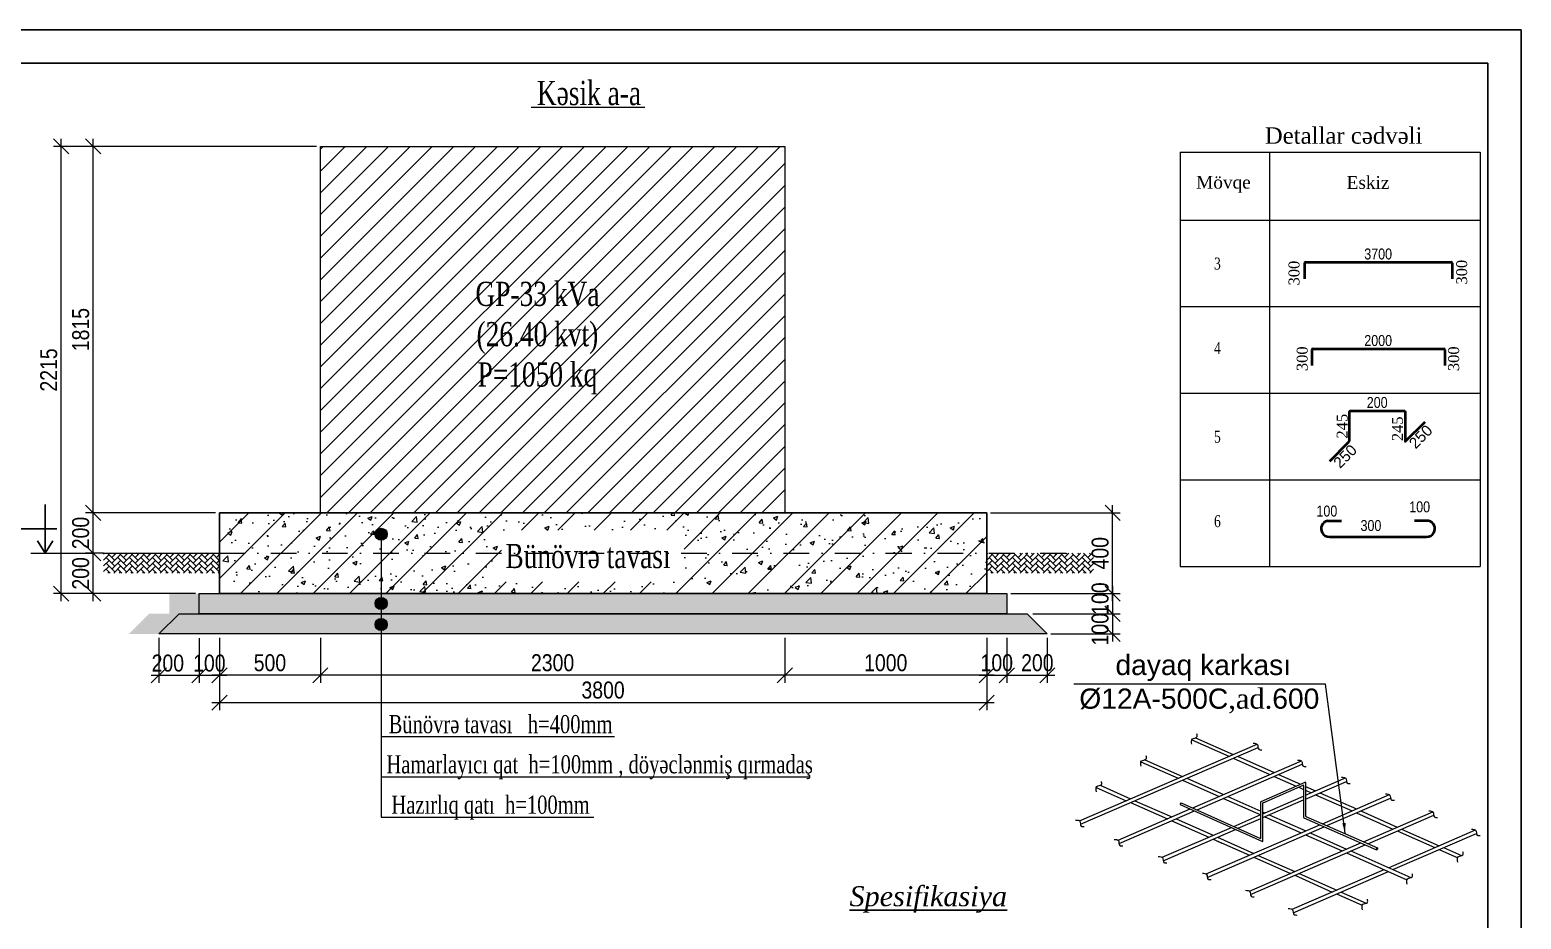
# Model space of a CAD drawing. Header units: millimetres. Extents: x 204354 to 3006910, y 96817 to 586751.
# Drawn here: x 233720 to 270651, y 121628 to 143654 of the extents above; entities that cross this region are included whole.
import ezdxf

# ---------------------------------------------------------------- set-up
doc = ezdxf.new("R2010")
doc.units = ezdxf.units.MM
doc.linetypes.add('ACAD_ISO02W100', pattern=[15, 12, -3])
doc.linetypes.add('DASHDOTX2', pattern=[50.8, 25.4, -12.7, 0, -12.7])
for name, color, linetype, lineweight in [('APS_MADEIRA', 35, 'Continuous', 15), ('olchu', 253, 'Continuous', 9), ('rigel A1', 5, 'Continuous', 40), ('Stena', 102, 'Continuous', 20), ('Sutunun metal shtrixi', 7, 'Continuous', 9), ('Xarici divarların xətti', 7, 'Continuous', 30), ('размер', 104, 'Continuous', 5)]:
    doc.layers.add(name, color=color, linetype=linetype, lineweight=lineweight)
doc.layers.add('Text', color=7, linetype='Continuous')
doc.styles.add('400', font='times.ttf', dxfattribs={"width": 0.75, "height": 300})
doc.styles.add('A3_Times_AzLat', font='A3TI(LA).TTF')
doc.styles.add('Arial', font='arial.ttf')
doc.styles.add('sevda', font='ARIALN.TTF')
doc.styles.get("Standard").update_dxf_attribs({"font": 'arial.ttf'})
doc.styles.add('style1', font='ARIALN.TTF', dxfattribs={"height": 300})
doc.styles.add('style6', font='ARIALN.TTF', dxfattribs={"height": 300})
doc.styles.add('Times New Roman', font='times.ttf')
doc.dimstyles.new('DIM_100', dxfattribs={"dimscale": 100, "dimtxt": 250, "dimasz": 2.5, "dimexe": 1.25, "dimexo": 0.625, "dimtad": 1, "dimdec": 0, "dimtxsty": 'style1', "dimblk": 'OBLIQUE', "dimcen": 2.5, "dimdle": 1.25, "dimclrd": 251, "dimclre": 251, "dimaunit": 1, "dimadec": 3, "dimazin": 0, "dimtfac": 1, "dimtdec": 0, "dimtmove": 1, "dimatfit": 3, "dimfxl": 1.25, "dimlwd": 5, "dimlwe": 5, "dimarcsym": 0})
doc.dimstyles.new('sevda', dxfattribs={"dimscale": 100, "dimtxt": 2.8, "dimasz": 2.5, "dimexe": 1.25, "dimexo": 0.625, "dimtad": 1, "dimdec": 0, "dimtxsty": 'sevda', "dimblk": 'OBLIQUE', "dimcen": 2.5, "dimdle": 1.25, "dimclrd": 253, "dimclre": 253, "dimclrt": 150, "dimaunit": 1, "dimadec": 3, "dimazin": 0, "dimtfac": 1, "dimtdec": 0, "dimtmove": 1, "dimatfit": 3, "dimfxl": 1, "dimlwd": 13, "dimlwe": 13, "dimarcsym": 0})

# ---------------------------------------------------------------- blocks, each defined once
blk = doc.blocks.new('A$C22176D5B')
at = {"layer": 'Stena', "color": 4, "linetype": 'ByBlock', "ltscale": 10}
for p, q in [((1310, 1218), (2053, 889)), ((1389, 1259), (2140, 927)), ((-934, -404), (2618, 1134)), ((-916, -473), (2637, 1065)), ((294, 778), (1037, 449)), ((374, 820), (1125, 487)), ((1329, -145), (3505, 797)), ((1416, -183), (3523, 729)), ((2140, 850), (2875, 524)), ((2227, 888), (2962, 562)), ((-522, 308), (87, 38)), ((1124, 410), (1859, 85)), ((1212, 448), (1947, 123)), ((2699, -15), (3583, 370)), ((2739, -42), (3543, 309)), ((2962, 486), (3401, 291)), ((3049, 524), (3488, 329)), ((3538, 307), (3550, 302)), ((3550, 305), (3550, -335)), ((3590, 108), (4389, 455)), ((3590, 32), (4408, 386)), ((3590, 366), (3590, -309)), ((-602, 267), (0, 0)), ((1946, 46), (2696, -286)), ((2034, 84), (2696, -209)), ((2736, -261), (3550, 91)), ((2736, -338), (3550, 15)), ((3451, 269), (3550, 225)), ((3590, 284), (3790, 195)), ((3590, 208), (3703, 157)), ((3790, 119), (4519, -204)), ((3877, 157), (4606, -166)), ((3926, -461), (5271, 121)), ((4013, -499), (5289, 53)), ((-164, -791), (1280, -166)), ((-145, -859), (1366, -205)), ((87, -39), (822, -364)), ((174, -1), (909, -326)), ((1082, -77), (1098, -41)), ((1082, -77), (2729, -816)), ((1098, -41), (2689, -754)), ((2152, -514), (2696, -279)), ((2696, -750), (2696, -20)), ((2736, -812), (2736, -46)), ((2736, -227), (2775, -244)), ((2862, -283), (3591, -606)), ((4606, -243), (5337, -567)), ((4693, -205), (5424, -529)), ((4745, -823), (6134, -221)), ((4833, -861), (6153, -290)), ((721, -1133), (2103, -535)), ((740, -1202), (2189, -574)), ((909, -403), (1650, -731)), ((914, -405), (1001, -444)), ((996, -365), (1737, -693)), ((1602, -1467), (3876, -483)), ((1621, -1535), (3963, -521)), ((2239, -553), (2696, -355)), ((2774, -321), (3503, -644)), ((3552, -340), (5009, -983)), ((3592, -314), (5025, -946)), ((5248, -1341), (6991, -586)), ((5511, -568), (6264, -901)), ((1737, -770), (2466, -1093)), ((1824, -732), (2553, -1055)), ((1828, -810), (1915, -849)), ((2466, -1810), (4695, -844)), ((2485, -1878), (4783, -883)), ((3590, -683), (4321, -1006)), ((3678, -645), (4408, -969)), ((5335, -1379), (7009, -655)), ((5424, -605), (6176, -939)), ((2553, -1132), (3284, -1456)), ((2640, -1094), (3371, -1418)), ((4408, -1045), (5617, -1581)), ((4496, -1007), (5695, -1539)), ((6263, -978), (6633, -1141)), ((6351, -940), (6711, -1099)), ((3322, -2174), (5161, -1379)), ((3341, -2243), (5248, -1417)), ((3458, -1456), (4211, -1790)), ((3371, -1494), (4123, -1828)), ((4210, -1866), (4722, -2093)), ((4298, -1828), (4801, -2052))]:
    blk.add_line(p, q, dxfattribs=at)
for centre, start, end in [((3545, 305), 0, 113.5764), ((3585, 366), 0, 113.5764), ((2701, -20), 113.5764, 180), ((2741, -46), 113.5764, 180), ((3555, -335), 180, 246.1701), ((3595, -309), 180, 246.1701), ((2691, -750), 245.8325, 0), ((2731, -812), 245.8325, 0)]:
    blk.add_arc(centre, 5, start, end, dxfattribs=at)
blk.add_ellipse((5017, -965), major_axis=(-8.1, -18.3), ratio=0.440454, dxfattribs=at)
at = {"layer": 'размер', "color": 4, "linetype": 'ByBlock', "lineweight": 0}
for points, knots in [([(1315, 1128), (1306, 1172), (1289, 1257), (1431, 1251), (1420, 1314), (1415, 1339)], [0, 0, 0, 0, 108.571762, 207.321603, 271.020461, 271.020461, 271.020461, 271.020461]), ([(300, 688), (291, 733), (273, 817), (415, 811), (404, 874), (400, 899)], [0, 0, 0, 0, 108.571762, 207.321603, 271.020461, 271.020461, 271.020461, 271.020461]), ([(2539, 1149), (2574, 1149), (2649, 1148), (2624, 1017), (2688, 1020), (2713, 1021)], [0, 0, 0, 0, 88.378459, 187.1283, 250.827158, 250.827158, 250.827158, 250.827158]), ([(3425, 813), (3460, 812), (3535, 811), (3510, 681), (3574, 683), (3599, 684)], [0, 0, 0, 0, 88.378459, 187.1283, 250.827158, 250.827158, 250.827158, 250.827158]), ([(-596, 177), (-605, 221), (-622, 305), (-480, 300), (-491, 362), (-496, 387)], [0, 0, 0, 0, 108.571762, 207.321603, 271.020461, 271.020461, 271.020461, 271.020461]), ([(4309, 470), (4345, 470), (4420, 469), (4394, 338), (4458, 341), (4483, 342)], [0, 0, 0, 0, 88.378459, 187.1283, 250.827158, 250.827158, 250.827158, 250.827158]), ([(5191, 137), (5226, 136), (5301, 135), (5276, 5), (5340, 7), (5365, 8)], [0, 0, 0, 0, 88.378459, 187.1283, 250.827158, 250.827158, 250.827158, 250.827158]), ([(6055, -206), (6090, -206), (6165, -207), (6140, -338), (6204, -336), (6229, -335)], [0, 0, 0, 0, 88.378459, 187.1283, 250.827158, 250.827158, 250.827158, 250.827158]), ([(-1014, -389), (-978, -389), (-903, -390), (-929, -521), (-865, -518), (-840, -517)], [0, 0, 0, 0, 88.378459, 187.1283, 250.827158, 250.827158, 250.827158, 250.827158]), ([(6911, -571), (6946, -571), (7021, -572), (6996, -703), (7060, -700), (7085, -699)], [0, 0, 0, 0, 88.378459, 187.1283, 250.827158, 250.827158, 250.827158, 250.827158]), ([(-243, -775), (-208, -776), (-133, -777), (-158, -908), (-94, -905), (-69, -904)], [0, 0, 0, 0, 88.378459, 187.1283, 250.827158, 250.827158, 250.827158, 250.827158]), ([(641, -1118), (677, -1118), (752, -1119), (726, -1250), (790, -1247), (815, -1246)], [0, 0, 0, 0, 88.378459, 187.1283, 250.827158, 250.827158, 250.827158, 250.827158]), ([(6638, -1231), (6629, -1187), (6612, -1103), (6754, -1108), (6743, -1046), (6739, -1021)], [0, 0, 0, 0, 108.571762, 207.321603, 271.020461, 271.020461, 271.020461, 271.020461]), ([(1523, -1451), (1558, -1452), (1633, -1453), (1608, -1583), (1672, -1581), (1697, -1580)], [0, 0, 0, 0, 88.378459, 187.1283, 250.827158, 250.827158, 250.827158, 250.827158]), ([(5623, -1671), (5614, -1627), (5596, -1542), (5738, -1548), (5727, -1485), (5723, -1461)], [0, 0, 0, 0, 108.571762, 207.321603, 271.020461, 271.020461, 271.020461, 271.020461]), ([(2386, -1794), (2422, -1794), (2497, -1795), (2471, -1926), (2535, -1924), (2560, -1923)], [0, 0, 0, 0, 88.378459, 187.1283, 250.827158, 250.827158, 250.827158, 250.827158]), ([(4727, -2183), (4718, -2139), (4701, -2054), (4843, -2060), (4832, -1997), (4827, -1972)], [0, 0, 0, 0, 108.571762, 207.321603, 271.020461, 271.020461, 271.020461, 271.020461]), ([(3243, -2159), (3278, -2159), (3353, -2160), (3328, -2291), (3392, -2289), (3417, -2287)], [0, 0, 0, 0, 88.378459, 187.1283, 250.827158, 250.827158, 250.827158, 250.827158])]:
    blk.add_open_spline(points, degree=3, knots=knots, dxfattribs=at)
blk = doc.blocks.new('_Oblique')
at = {"color": 0, "linetype": 'ByBlock', "lineweight": -2}
blk.add_line((-0.5, -0.5), (0.5, 0.5), dxfattribs=at)
blk = doc.blocks.new('*D13')
at = {"color": 253, "lineweight": 13, "transparency": 16777216}
for p, q in [((235288, 129505), (235288, 130880)), ((235546, 130692), (235100, 130692)), ((237821, 129692), (235100, 129692))]:
    blk.add_line(p, q, dxfattribs=at)
at = {"layer": 'Defpoints', "color": 0, "linetype": 'Continuous', "lineweight": 15, "transparency": 16777216}
for p in [(235288, 130692), (235639, 130692), (237915, 129692)]:
    blk.add_point(p, dxfattribs=at)
at = {"color": 253, "linetype": 'Continuous', "lineweight": 13, "transparency": 16777216, "xscale": 375, "yscale": 375, "zscale": 375}
for p, rotation in [((235288, 130692), 90), ((235288, 129692), 270)]:
    blk.add_blockref('_Oblique', p, dxfattribs=dict(at, rotation=rotation))
at = {"color": 150, "linetype": 'Continuous', "lineweight": 15, "transparency": 16777216, "insert": (234980, 130192), "char_height": 420, "attachment_point": 5, "rotation": 90, "style": 'sevda'}
blk.add_mtext('200', dxfattribs=at)
blk = doc.blocks.new('*D14')
at = {"color": 253, "lineweight": 13, "transparency": 16777216}
for p, q in [((235288, 130505), (235288, 131880)), ((235546, 131692), (235100, 131692)), ((235546, 130692), (235100, 130692))]:
    blk.add_line(p, q, dxfattribs=at)
at = {"layer": 'Defpoints', "color": 0, "linetype": 'Continuous', "lineweight": 15, "transparency": 16777216}
for p in [(235288, 131692), (235639, 131692), (235639, 130692)]:
    blk.add_point(p, dxfattribs=at)
at = {"color": 253, "linetype": 'Continuous', "lineweight": 13, "transparency": 16777216, "xscale": 375, "yscale": 375, "zscale": 375}
for p, rotation in [((235288, 131692), 90), ((235288, 130692), 270)]:
    blk.add_blockref('_Oblique', p, dxfattribs=dict(at, rotation=rotation))
at = {"color": 150, "linetype": 'Continuous', "lineweight": 15, "transparency": 16777216, "insert": (234980, 131192), "char_height": 420, "attachment_point": 5, "rotation": 90, "style": 'sevda'}
blk.add_mtext('200', dxfattribs=at)
blk = doc.blocks.new('*D21')
at = {"color": 253, "lineweight": 13, "transparency": 16777216}
for p, q in [((238415, 128599), (238415, 127482)), ((240915, 128599), (240915, 127482)), ((241102, 127669), (238227, 127669))]:
    blk.add_line(p, q, dxfattribs=at)
at = {"layer": 'Defpoints', "color": 0, "linetype": 'Continuous', "lineweight": 15, "transparency": 16777216}
for p in [(238415, 128692), (240915, 128692), (238415, 127669)]:
    blk.add_point(p, dxfattribs=at)
at = {"color": 253, "linetype": 'Continuous', "lineweight": 13, "transparency": 16777216, "xscale": 375, "yscale": 375, "zscale": 375, "rotation": 180}
blk.add_blockref('_Oblique', (238415, 127669), dxfattribs=at)
at = {"color": 253, "linetype": 'Continuous', "lineweight": 13, "transparency": 16777216, "xscale": 375, "yscale": 375, "zscale": 375}
blk.add_blockref('_Oblique', (240915, 127669), dxfattribs=at)
at = {"color": 150, "linetype": 'Continuous', "lineweight": 15, "transparency": 16777216, "insert": (239665, 127977), "char_height": 420, "attachment_point": 5, "style": 'sevda'}
blk.add_mtext('500', dxfattribs=at)
blk = doc.blocks.new('*D22')
at = {"color": 253, "lineweight": 13, "transparency": 16777216}
for p, q in [((252415, 128599), (252415, 127482)), ((257415, 128599), (257415, 127482)), ((257602, 127669), (252227, 127669))]:
    blk.add_line(p, q, dxfattribs=at)
at = {"layer": 'Defpoints', "color": 0, "linetype": 'Continuous', "lineweight": 15, "transparency": 16777216}
for p in [(252415, 128692), (257415, 128692), (252415, 127669)]:
    blk.add_point(p, dxfattribs=at)
at = {"color": 253, "linetype": 'Continuous', "lineweight": 13, "transparency": 16777216, "xscale": 375, "yscale": 375, "zscale": 375, "rotation": 180}
blk.add_blockref('_Oblique', (252415, 127669), dxfattribs=at)
at = {"color": 253, "linetype": 'Continuous', "lineweight": 13, "transparency": 16777216, "xscale": 375, "yscale": 375, "zscale": 375}
blk.add_blockref('_Oblique', (257415, 127669), dxfattribs=at)
at = {"color": 150, "linetype": 'Continuous', "lineweight": 15, "transparency": 16777216, "insert": (254915, 127977), "char_height": 420, "attachment_point": 5, "style": 'sevda'}
blk.add_mtext('1000', dxfattribs=at)
blk = doc.blocks.new('*D23')
at = {"color": 253, "lineweight": 13, "transparency": 16777216}
for p, q in [((240821, 140767), (235100, 140767)), ((235288, 131505), (235288, 140955)), ((238321, 131692), (235100, 131692))]:
    blk.add_line(p, q, dxfattribs=at)
at = {"layer": 'Defpoints', "color": 0, "linetype": 'Continuous', "lineweight": 15, "transparency": 16777216}
for p in [(235288, 140767), (240915, 140767), (238415, 131692)]:
    blk.add_point(p, dxfattribs=at)
at = {"color": 253, "linetype": 'Continuous', "lineweight": 13, "transparency": 16777216, "xscale": 375, "yscale": 375, "zscale": 375}
for p, rotation in [((235288, 140767), 90), ((235288, 131692), 270)]:
    blk.add_blockref('_Oblique', p, dxfattribs=dict(at, rotation=rotation))
at = {"color": 150, "linetype": 'Continuous', "lineweight": 15, "transparency": 16777216, "insert": (234980, 136230), "char_height": 420, "attachment_point": 5, "rotation": 90, "style": 'sevda'}
blk.add_mtext('1815', dxfattribs=at)
blk = doc.blocks.new('*D24')
at = {"color": 253, "lineweight": 13, "transparency": 16777216}
for p, q in [((240915, 128599), (240915, 127482)), ((252415, 128536), (252415, 127482)), ((252602, 127669), (240727, 127669))]:
    blk.add_line(p, q, dxfattribs=at)
at = {"layer": 'Defpoints', "color": 0, "linetype": 'Continuous', "lineweight": 15, "transparency": 16777216}
for p in [(240915, 128692), (252415, 128630), (240915, 127669)]:
    blk.add_point(p, dxfattribs=at)
at = {"color": 253, "linetype": 'Continuous', "lineweight": 13, "transparency": 16777216, "xscale": 375, "yscale": 375, "zscale": 375, "rotation": 180}
blk.add_blockref('_Oblique', (240915, 127669), dxfattribs=at)
at = {"color": 253, "linetype": 'Continuous', "lineweight": 13, "transparency": 16777216, "xscale": 375, "yscale": 375, "zscale": 375}
blk.add_blockref('_Oblique', (252415, 127669), dxfattribs=at)
at = {"color": 150, "linetype": 'Continuous', "lineweight": 15, "transparency": 16777216, "insert": (246665, 127977), "char_height": 420, "attachment_point": 5, "style": 'sevda'}
blk.add_mtext('2300', dxfattribs=at)
blk = doc.blocks.new('*D25')
at = {"color": 253, "lineweight": 13, "transparency": 16777216}
for p, q in [((235194, 140767), (234309, 140767)), ((234497, 129505), (234497, 140955)), ((235194, 129692), (234309, 129692))]:
    blk.add_line(p, q, dxfattribs=at)
at = {"layer": 'Defpoints', "color": 0, "linetype": 'Continuous', "lineweight": 15, "transparency": 16777216}
for p in [(234497, 140767), (235288, 140767), (235288, 129692)]:
    blk.add_point(p, dxfattribs=at)
at = {"color": 253, "linetype": 'Continuous', "lineweight": 13, "transparency": 16777216, "xscale": 375, "yscale": 375, "zscale": 375}
for p, rotation in [((234497, 140767), 90), ((234497, 129692), 270)]:
    blk.add_blockref('_Oblique', p, dxfattribs=dict(at, rotation=rotation))
at = {"color": 150, "linetype": 'Continuous', "lineweight": 15, "transparency": 16777216, "insert": (234189, 135230), "char_height": 420, "attachment_point": 5, "rotation": 90, "style": 'sevda'}
blk.add_mtext('2215', dxfattribs=at)
blk = doc.blocks.new('*D26')
at = {"color": 253, "lineweight": 13, "transparency": 16777216}
for p, q in [((238415, 127575), (238415, 126805)), ((257415, 127575), (257415, 126805)), ((238227, 126992), (257602, 126992))]:
    blk.add_line(p, q, dxfattribs=at)
at = {"layer": 'Defpoints', "color": 0, "linetype": 'Continuous', "lineweight": 15, "transparency": 16777216}
for p in [(238415, 127669), (257415, 127669), (257415, 126992)]:
    blk.add_point(p, dxfattribs=at)
at = {"color": 253, "linetype": 'Continuous', "lineweight": 13, "transparency": 16777216, "xscale": 375, "yscale": 375, "zscale": 375, "rotation": 180}
blk.add_blockref('_Oblique', (238415, 126992), dxfattribs=at)
at = {"color": 253, "linetype": 'Continuous', "lineweight": 13, "transparency": 16777216, "xscale": 375, "yscale": 375, "zscale": 375}
blk.add_blockref('_Oblique', (257415, 126992), dxfattribs=at)
at = {"color": 150, "linetype": 'Continuous', "lineweight": 15, "transparency": 16777216, "insert": (247915, 127300), "char_height": 420, "attachment_point": 5, "style": 'sevda'}
blk.add_mtext('3800', dxfattribs=at)
blk = doc.blocks.new('*D27')
at = {"color": 253, "lineweight": 13, "transparency": 16777216}
for p, q in [((257415, 128599), (257415, 127482)), ((257915, 128599), (257915, 127482)), ((257227, 127669), (258102, 127669))]:
    blk.add_line(p, q, dxfattribs=at)
at = {"layer": 'Defpoints', "color": 0, "linetype": 'Continuous', "lineweight": 15, "transparency": 16777216}
for p in [(257415, 128692), (257915, 128692), (257915, 127669)]:
    blk.add_point(p, dxfattribs=at)
at = {"color": 253, "linetype": 'Continuous', "lineweight": 13, "transparency": 16777216, "xscale": 375, "yscale": 375, "zscale": 375, "rotation": 180}
blk.add_blockref('_Oblique', (257415, 127669), dxfattribs=at)
at = {"color": 253, "linetype": 'Continuous', "lineweight": 13, "transparency": 16777216, "xscale": 375, "yscale": 375, "zscale": 375}
blk.add_blockref('_Oblique', (257915, 127669), dxfattribs=at)
at = {"color": 150, "linetype": 'Continuous', "lineweight": 15, "transparency": 16777216, "insert": (257665, 127977), "char_height": 420, "attachment_point": 5, "style": 'sevda'}
blk.add_mtext('100', dxfattribs=at)
blk = doc.blocks.new('*D28')
at = {"color": 253, "lineweight": 13, "transparency": 16777216}
for p, q in [((257915, 128599), (257915, 127482)), ((258915, 128599), (258915, 127482)), ((257727, 127669), (259102, 127669))]:
    blk.add_line(p, q, dxfattribs=at)
at = {"layer": 'Defpoints', "color": 0, "linetype": 'Continuous', "lineweight": 15, "transparency": 16777216}
for p in [(257915, 128692), (258915, 128692), (258915, 127669)]:
    blk.add_point(p, dxfattribs=at)
at = {"color": 253, "linetype": 'Continuous', "lineweight": 13, "transparency": 16777216, "xscale": 375, "yscale": 375, "zscale": 375, "rotation": 180}
blk.add_blockref('_Oblique', (257915, 127669), dxfattribs=at)
at = {"color": 253, "linetype": 'Continuous', "lineweight": 13, "transparency": 16777216, "xscale": 375, "yscale": 375, "zscale": 375}
blk.add_blockref('_Oblique', (258915, 127669), dxfattribs=at)
at = {"color": 150, "linetype": 'Continuous', "lineweight": 15, "transparency": 16777216, "insert": (258669, 127977), "char_height": 420, "attachment_point": 5, "style": 'sevda'}
blk.add_mtext('200', dxfattribs=at)
blk = doc.blocks.new('*D29')
at = {"color": 253, "lineweight": 13, "transparency": 16777216}
for p, q in [((237915, 128590), (237915, 127482)), ((238415, 128590), (238415, 127482)), ((237727, 127669), (238602, 127669))]:
    blk.add_line(p, q, dxfattribs=at)
at = {"layer": 'Defpoints', "color": 0, "linetype": 'Continuous', "lineweight": 15, "transparency": 16777216}
for p in [(237915, 128683), (238415, 128683), (238415, 127669)]:
    blk.add_point(p, dxfattribs=at)
at = {"color": 253, "linetype": 'Continuous', "lineweight": 13, "transparency": 16777216, "xscale": 375, "yscale": 375, "zscale": 375, "rotation": 180}
blk.add_blockref('_Oblique', (237915, 127669), dxfattribs=at)
at = {"color": 253, "linetype": 'Continuous', "lineweight": 13, "transparency": 16777216, "xscale": 375, "yscale": 375, "zscale": 375}
blk.add_blockref('_Oblique', (238415, 127669), dxfattribs=at)
at = {"color": 150, "linetype": 'Continuous', "lineweight": 15, "transparency": 16777216, "insert": (238165, 127968), "char_height": 420, "attachment_point": 5, "style": 'sevda'}
blk.add_mtext('100', dxfattribs=at)
blk = doc.blocks.new('*D30')
at = {"color": 253, "lineweight": 13, "transparency": 16777216}
for p, q in [((236915, 128599), (236915, 127482)), ((237915, 128590), (237915, 127482)), ((236727, 127669), (238102, 127669))]:
    blk.add_line(p, q, dxfattribs=at)
at = {"layer": 'Defpoints', "color": 0, "linetype": 'Continuous', "lineweight": 15, "transparency": 16777216}
for p in [(236915, 128692), (237915, 128683), (237915, 127669)]:
    blk.add_point(p, dxfattribs=at)
at = {"color": 253, "linetype": 'Continuous', "lineweight": 13, "transparency": 16777216, "xscale": 375, "yscale": 375, "zscale": 375, "rotation": 180}
blk.add_blockref('_Oblique', (236915, 127669), dxfattribs=at)
at = {"color": 253, "linetype": 'Continuous', "lineweight": 13, "transparency": 16777216, "xscale": 375, "yscale": 375, "zscale": 375}
blk.add_blockref('_Oblique', (237915, 127669), dxfattribs=at)
at = {"color": 150, "linetype": 'Continuous', "lineweight": 15, "transparency": 16777216, "insert": (237137, 127968), "char_height": 420, "attachment_point": 5, "style": 'sevda'}
blk.add_mtext('200', dxfattribs=at)
blk = doc.blocks.new('*D31')
at = {"color": 253, "lineweight": 13, "transparency": 16777216}
for p, q in [((260532, 129380), (260532, 128505)), ((258554, 129192), (260719, 129192)), ((259000, 128692), (260719, 128692))]:
    blk.add_line(p, q, dxfattribs=at)
at = {"layer": 'Defpoints', "color": 0, "linetype": 'Continuous', "lineweight": 15, "transparency": 16777216}
for p in [(258460, 129192), (258906, 128692), (260532, 128692)]:
    blk.add_point(p, dxfattribs=at)
at = {"color": 253, "linetype": 'Continuous', "lineweight": 13, "transparency": 16777216, "xscale": 375, "yscale": 375, "zscale": 375}
for p, rotation in [((260532, 129192), 90), ((260532, 128692), 270)]:
    blk.add_blockref('_Oblique', p, dxfattribs=dict(at, rotation=rotation))
at = {"color": 150, "linetype": 'Continuous', "lineweight": 15, "transparency": 16777216, "insert": (260224, 128810), "char_height": 420, "attachment_point": 5, "rotation": 90, "style": 'sevda'}
blk.add_mtext('100', dxfattribs=at)
blk = doc.blocks.new('*D32')
at = {"color": 253, "lineweight": 13, "transparency": 16777216}
for p, q in [((259000, 129692), (260722, 129692)), ((260534, 129880), (260534, 129005)), ((258554, 129192), (260722, 129192))]:
    blk.add_line(p, q, dxfattribs=at)
at = {"layer": 'Defpoints', "color": 0, "linetype": 'Continuous', "lineweight": 15, "transparency": 16777216}
for p in [(258906, 129692), (258460, 129192), (260534, 129192)]:
    blk.add_point(p, dxfattribs=at)
at = {"color": 253, "linetype": 'Continuous', "lineweight": 13, "transparency": 16777216, "xscale": 375, "yscale": 375, "zscale": 375}
for p, rotation in [((260534, 129692), 90), ((260534, 129192), 270)]:
    blk.add_blockref('_Oblique', p, dxfattribs=dict(at, rotation=rotation))
at = {"color": 150, "linetype": 'Continuous', "lineweight": 15, "transparency": 16777216, "insert": (260226, 129568), "char_height": 420, "attachment_point": 5, "rotation": 90, "style": 'sevda'}
blk.add_mtext('100', dxfattribs=at)
blk = doc.blocks.new('*D33')
at = {"color": 253, "lineweight": 13, "transparency": 16777216}
for p, q in [((260534, 129505), (260534, 131880)), ((257509, 131692), (260722, 131692)), ((258012, 129692), (260722, 129692))]:
    blk.add_line(p, q, dxfattribs=at)
at = {"layer": 'Defpoints', "color": 0, "linetype": 'Continuous', "lineweight": 15, "transparency": 16777216}
for p in [(257415, 131692), (260534, 131692), (257918, 129692)]:
    blk.add_point(p, dxfattribs=at)
at = {"color": 253, "linetype": 'Continuous', "lineweight": 13, "transparency": 16777216, "xscale": 375, "yscale": 375, "zscale": 375}
for p, rotation in [((260534, 131692), 90), ((260534, 129692), 270)]:
    blk.add_blockref('_Oblique', p, dxfattribs=dict(at, rotation=rotation))
at = {"color": 150, "linetype": 'Continuous', "lineweight": 15, "transparency": 16777216, "insert": (260226, 130692), "char_height": 420, "attachment_point": 5, "rotation": 90, "style": 'sevda'}
blk.add_mtext('400', dxfattribs=at)

msp = doc.modelspace()

# ---------------------------------------------------------------- hatches: boundary and pattern name
at = {"linetype": 'Continuous', "lineweight": 13}
h = msp.add_hatch(dxfattribs=at)
h.set_pattern_fill('ANSI31', scale=120)
h.paths.add_polyline_path([(240914.854, 140767.336), (240914.854, 131692.336), (252414.854, 131692.336), (252414.854, 140767.336)])
h.paths.add_polyline_path([(244627.627, 134452.832), (244627.627, 137758.429), (247930.057, 137758.429), (247930.057, 134452.832)], flags=24)
at = {"linetype": 'Continuous', "lineweight": 15}
h = msp.add_hatch(color=7, dxfattribs=at)
h.dxf.hatch_style = 1
h.paths.add_polyline_path([(242570.835, 131161.034, 1), (242270.835, 131161.034, 1)])
at = {"lineweight": 15, "ltscale": 15}
h = msp.add_hatch(dxfattribs=at)
h.set_pattern_fill('AR-HBONE', color=4)
h.set_pattern_definition([(45, (-1870081.31, 2759573.78), (1e-14, 143.684098), [304.8, -101.6]), (135, (-1870009.47, 2759645.63), (1e-14, 143.684098), [304.8, -101.6])])
h.paths.add_polyline_path([(238414.854, 130692.336), (235546.527, 130692.336), (235546.527, 130199.933), (238414.854, 130199.933)])
h = msp.add_hatch(dxfattribs=at)
h.set_pattern_fill('AR-HBONE', color=4)
h.set_pattern_definition([(45, (-1848212.98, 2759573.78), (1e-14, 143.684098), [304.8, -101.6]), (135, (-1848141.14, 2759645.63), (1e-14, 143.684098), [304.8, -101.6])])
h.paths.add_polyline_path([(260059.411, 130692.336), (257414.854, 130692.336), (257414.854, 130199.933), (260059.411, 130199.933)])
h = msp.add_hatch(dxfattribs=at)
h.set_pattern_fill('AR-HBONE', color=4)
h.set_pattern_definition([(45, (-1858843.08, 2758586.87), (1e-14, 143.684098), [304.8, -101.6]), (135, (-1858771.24, 2758658.71), (1e-14, 143.684098), [304.8, -101.6])])
h.paths.add_polyline_path([(257914.854, 129692.336), (237174.854, 129692.336), (237174.854, 129193.823), (257914.854, 129190.805)])
at = {"linetype": 'Continuous', "lineweight": 15}
h = msp.add_hatch(color=7, dxfattribs=at)
h.dxf.hatch_style = 1
h.paths.add_polyline_path([(242570.835, 129445.91, 1), (242270.835, 129445.91, 1)])
at = {"lineweight": 25}
h = msp.add_hatch(dxfattribs=at)
h.set_pattern_fill('GRAVEL', color=256, scale=27.225)
h.set_pattern_definition([(228.0127875, (-1160584.55, -509382.09), (-5532.1200004, -6223.6349996), [93.03366, -9210.34917]), (184.969741, (-1160646.786, -509451.242), (8298.1799967, 691.5150394), [159.6487, -15805.2148]), (132.510447, (-1160805.835, -509465.07), (6915.1500029, -7606.6649973), [112.57034, -11144.47828]), (267.273689, (-1161075.526, -509637.95), (691.51500145, 13830.2999999), [145.38273, -14392.8876]), (292.8336542, (-1161082.44, -509783.17), (-3457.5750003, 8298.1799999), [142.55927, -14113.38766]), (357.273689, (-1161027.12, -509914.557), (-13830.2999999, 691.51500145), [145.38273, -14392.8876]), (37.6942405, (-1160881.901, -509921.472), (-8989.6949996, -6915.1500005), [192.26122, -19033.84564]), (72.2553284, (-1160729.768, -509803.914), (4840.6050013, 15213.3299996), [181.5144, -17969.9311]), (121.4295656, (-1160674.447, -509631.036), (-5532.1200008, 8989.6949995), [145.8751, -14441.64982]), (175.2363583, (-1160750.513, -509506.563), (7606.6649999, -691.5150012), [166.53894, -8160.40433]), (222.3974378, (-1160916.477, -509492.733), (-8298.17999973, -7606.6650003), [215.37096, -21321.74132]), (138.814075, (-1160390.926, -509644.866), (-4840.6049997, 4149.0900003), [73.50874, -7277.39655]), (171.4692344, (-1160446.247, -509596.46), (8989.69500024, -1383.0299984), [139.84992, -13845.17547]), (225, (-1160584.55, -509575.7), (-1e-13, -691.515), [97.79474, -880.15515]), (203.1985905, (-1160632.96, -509492.73), (3457.575, 1383.03), [52.6644, -5213.75694]), (291.8014095, (-1160681.36, -509513.48), (-691.515, 2074.545), [74.47824, -3649.444]), (30.9637565, (-1160653.7, -509582.63), (2074.545, 1383.03), [120.96603, -3911.22467]), (161.565051, (-1160549.97, -509520.4), (1383.03, -691.515), [87.47042, -2099.292]), (16.3895403, (-1161082.44, -509513.48), (6915.15, 2074.545), [122.53646, -12131.14056]), (70.346176, (-1160964.883, -509478.902), (-2766.0600003, -7606.6649999), [102.8013, -10177.30822]), (293.1985905, (-1160549.97, -509382.09), (-1383.03, 3457.575), [105.3281, -5161.09323]), (343.6104597, (-1160508.483, -509478.902), (-6915.1500001, 2074.5449995), [122.53646, -12131.14056]), (339.443955, (-1161082.44, -509942.22), (-3457.575, 1383.03), [118.16608, -5790.14067]), (294.7751406, (-1160971.8, -509983.71), (-3457.5750041, 7606.6649981), [99.00973, -9801.9783]), (66.8014095, (-1160543.06, -510073.605), (1383.03, 3457.575), [105.3281, -5161.09323]), (17.3540246, (-1160501.57, -509976.793), (-8989.6949998, -2766.0600006), [115.91935, -11475.98436]), (69.443955, (-1160881.9, -510073.605), (-1383.03, -3457.575), [59.08304, -5849.2237]), (101.309932, (-1160584.55, -510073.6), (-691.515, 2766.06), [35.26035, -3490.78813]), (165.963757, (-1160591.47, -510039.03), (2074.545, -691.515), [142.55927, -2708.6301]), (186.009006, (-1160729.768, -510004.454), (6915.15, 691.5150004), [132.11394, -13079.26158]), (303.690068, (-1160653.7, -509644.87), (-691.515, 1383.03), [99.73168, -2393.5611]), (353.1572266, (-1160598.38, -509727.848), (11755.75500007, -1383.0299994), [174.11933, -17237.78347]), (60.945396, (-1160425.5, -509748.59), (-2766.06, -4840.605), [71.19562, -7048.38706]), (90, (-1160390.9, -509686.36), (-691.515, 691.515), [41.4909, -650.0241]), (120.256437, (-1160743.6, -509983.71), (2766.0599997, -4840.6050002), [96.06803, -9510.76538]), (48.0127875, (-1160792.004, -509900.727), (5532.1200005, 6223.6349996), [186.06732, -9117.3155]), (0, (-1160667.5, -509762.4), (691.515, 691.515), [179.7939, -511.7211]), (325.3048465, (-1160487.738, -509762.424), (6915.1500026, -4840.6049963), [109.3382, -10824.47398]), (254.054604, (-1160397.84, -509824.66), (-691.515, -2766.06), [100.68597, -4933.61922]), (207.6459754, (-1160425.5, -509921.472), (-13138.7850005, -6915.1499991), [163.934, -16229.49344]), (175.4260787, (-1160570.72, -509997.539), (-8989.695, 691.515), [173.43127, -17169.6767])])
h.paths.add_polyline_path([(236674.854, 129192.314), (236174.854, 128692.291), (258914.854, 128692.291), (258414.854, 129192.314)])
at = {"linetype": 'Continuous', "lineweight": 15}
h = msp.add_hatch(color=7, dxfattribs=at)
h.dxf.hatch_style = 1
h.paths.add_polyline_path([(242570.835, 128927.005, 1), (242270.835, 128927.005, 1)])
at = {"layer": 'Sutunun metal shtrixi'}
h = msp.add_hatch(dxfattribs=at)
h.set_pattern_fill('ANSI31', color=256, scale=200, angle=360, style=0)
h.set_pattern_definition([(45, (-811735.3, -452213.5), (-449.0128, 449.0128), [])])
h.paths.add_polyline_path([(257414.854, 130692.336), (257414.854, 131692.336), (238414.854, 131692.336), (238414.854, 130692.336)])
h.paths.add_polyline_path([(257414.854, 129692.336), (257414.854, 130692.336), (238414.854, 130692.336), (238414.854, 129692.336)])
h.paths.add_polyline_path([(245399.295, 129983.489), (249920.252, 129983.489), (249920.252, 131262.358), (245399.295, 131262.358)])
at = {"layer": 'Xarici divarların xətti', "lineweight": 13}
h = msp.add_hatch(dxfattribs=at)
h.set_pattern_fill('AR-CONC', scale=6)
h.set_pattern_definition([(50, (-811735.3, -452213.5), (1093.108, -95.6345), [114.3, -1257.3]), (355, (-811735.3, -452213.5), (-211.4605, 1146.3411), [91.44, -1005.8435]), (100.45144, (-811644.2, -452221.5), (881.6475, 1050.7065), [97.1401, -1068.5415]), (46.1842, (-811735.3, -451908.7), (1626.4742, -252.254), [171.45, -1885.95]), (96.63556, (-811599.8, -451929.7), (1424.4248, 1484.5567), [145.7101, -1602.8136]), (351.18415, (-811735.3, -451908.7), (1424.4248, 1484.5567), [137.1598, -1508.7584]), (21, (-811582.9, -451984.9), (909.68635, -613.5912), [114.3, -1257.3]), (326, (-811582.9, -451984.9), (370.8122, 1105.1278), [91.44, -1005.84]), (71.451445, (-811507.1, -452036), (1280.4985, 491.5366), [97.1401, -1068.5396]), (37.5, (-811735.3, -452213.5), (18.53162, 507.33023), [0, -993.648, 0, -1021.08, 0, -1009.65]), (7.5, (-811735.3, -452213.5), (400.91798, 601.08345), [0, -582.168, 0, -970.788, 0, -384.81]), (327.5, (-812075.16, -452213.5), (813.54357, -34.37246), [0, -381, 0, -1188.72, 0, -1577.34]), (317.5, (-812227.56, -452213.5), (888.7751, 152.55895), [0, -495.3, 0, -789.432, 0, -1120.14])])
h.paths.add_polyline_path([(257414.854, 130692.336), (257414.854, 131692.336), (238414.854, 131692.336), (238414.854, 130692.336)])
h.paths.add_polyline_path([(257414.854, 129692.336), (257414.854, 130692.336), (238414.854, 130692.336), (238414.854, 129692.336)])
h.paths.add_polyline_path([(245399.295, 129983.489), (249920.252, 129983.489), (249920.252, 131262.358), (245399.295, 131262.358)])

# ---------------------------------------------------------------- linework, layer by layer
at = {"color": 0, "lineweight": 25}
for p, q in [((204354.42, 143654.156), (270650.62, 143654.156)), ((270650.62, 143654.156), (270650.62, 96816.986))]:
    msp.add_line(p, q, dxfattribs=at)
at = {"color": 0, "lineweight": 25, "ltscale": 15}
for p, q in [((269826.022, 142829.558), (207651.836, 142829.558)), ((269826.022, 97641.585), (269826.022, 142829.558))]:
    msp.add_line(p, q, dxfattribs=at)
at = {"lineweight": 15, "ltscale": 80}
for p, q in [((248948.742, 141727.358), (246130.965, 141727.358)), ((265805.295, 127448.076), (259575.28, 127448.076))]:
    msp.add_line(p, q, dxfattribs=at)
at = {"color": 0, "lineweight": 15}
for p, q in [((262202.147, 140622.404), (269634.423, 140622.404)), ((262202.147, 140622.404), (262202.147, 130366.634)), ((264418.068, 140599.129), (264418.068, 130366.634)), ((269634.423, 140622.404), (269634.423, 130366.634)), ((262202.147, 138943.232), (269634.423, 138943.232)), ((262202.147, 136799.083), (269634.423, 136799.083)), ((262202.147, 134654.933), (269634.423, 134654.933)), ((262202.147, 132510.784), (269634.423, 132510.784)), ((262202.147, 130366.634), (269634.423, 130366.634))]:
    msp.add_line(p, q, dxfattribs=at)
for p, q in [((234098.24, 130695.57), (234098.24, 131900.963)), ((232448.01, 131298.97), (234386.246, 131298.97))]:
    msp.add_line(p, q)
at = {"color": 3, "linetype": 'Continuous', "lineweight": 25}
for p, q in [((238414.854, 129692.336), (238414.854, 131692.336)), ((238414.854, 131692.336), (257414.854, 131692.336)), ((257414.854, 129692.336), (257414.854, 131692.336)), ((238414.854, 129692.336), (257414.854, 129692.336))]:
    msp.add_line(p, q, dxfattribs=at)
at = {"linetype": 'Continuous', "lineweight": 15}
for p, q in [((242420.835, 131011.034), (242420.835, 124153.713)), ((235530.013, 130692.336), (238414.854, 130692.336)), ((242420.835, 126153.713), (248202.083, 126153.713)), ((242420.835, 125153.713), (253047.364, 125153.713)), ((242420.835, 124153.713), (247686.716, 124153.713))]:
    msp.add_line(p, q, dxfattribs=at)
at = {"lineweight": 9, "ltscale": 15}
msp.add_line((233742.767, 130692.336), (235287.96, 130692.336), dxfattribs=at)
at = {"color": 1, "linetype": 'DASHDOTX2', "lineweight": 9, "ltscale": 25}
msp.add_line((238414.854, 130692.336), (259787.553, 130692.336), dxfattribs=at)
at = {"linetype": 'Continuous', "lineweight": 15}
for points in [[(240914.854, 131692.336), (240914.854, 140767.336), (252414.854, 140767.336), (252414.854, 131692.336)], [(257914.854, 129192.314), (237914.854, 129192.314), (237914.854, 129692.336), (257914.854, 129692.336)], [(258914.854, 128692.291), (236914.854, 128692.291), (237414.854, 129192.314), (258414.854, 129192.314)]]:
    msp.add_lwpolyline(points, close=True, dxfattribs=at)
at = {"ltscale": 15}
for points in [[(234098.24, 130695.57), (233909.568, 131000.959)], [(234098.24, 130695.57), (234286.911, 131000.959)]]:
    msp.add_lwpolyline(points, dxfattribs=at)
at = {"linetype": 'Continuous', "lineweight": 15}
for centre in [(242420.835, 131161.034), (242420.835, 129445.91), (242420.835, 128927.005)]:
    msp.add_circle(centre, 150, dxfattribs=at)
at = {"layer": 'rigel A1', "color": 0}
for p, q in [((265286.468, 137874.09), (265286.468, 137483.258)), ((265308.968, 137896.59), (268918.655, 137896.59)), ((268941.155, 137874.09), (268941.155, 137483.258)), ((265466.468, 135729.94), (265466.468, 135339.108)), ((265488.968, 135752.44), (268738.655, 135752.44)), ((268761.155, 135729.94), (268761.155, 135339.108)), ((265850.959, 131493.951), (266200.728, 131493.951)), ((268358.803, 131493.951), (268009.033, 131493.951)), ((265901.91, 131098.73), (268307.851, 131098.73))]:
    msp.add_line(p, q, dxfattribs=at)
msp.add_lwpolyline([(265909.247, 132970.02), (266377.82, 133438.593, 0.198912367), (266398.068, 133487.475), (266398.068, 134173.181, -0.414213562), (266444.154, 134219.267), (267734.576, 134219.267, -0.414213562), (267780.662, 134173.181), (267780.662, 133464.404, 0.668178638), (267784.596, 133462.774), (268269.483, 133947.661)], format="xyb", dxfattribs=at)
for centre, radius, start, end in [((265308.968, 137874.09), 22.5, 90, 180), ((268918.655, 137874.09), 22.5, 0, 90), ((265488.968, 135729.94), 22.5, 90, 180), ((268738.655, 135729.94), 22.5, 0, 90), ((265891.812, 131301.329), 196.906, 101.9746321, 211.167413), ((268317.949, 131301.329), 196.906, 328.832587, 78.0253679), ((265901.91, 131307.437), 208.707, 211.167413, 270), ((268307.851, 131307.437), 208.707, 270, 328.832587)]:
    msp.add_arc(centre, radius, start, end, dxfattribs=at)

# ---------------------------------------------------------------- block references
at = {"layer": 'Stena', "color": 0, "linetype": 'ByBlock', "ltscale": 10, "xscale": 1.23737625, "yscale": 1.23737625, "zscale": 1.23737625}
msp.add_blockref('A$C22176D5B', (260871.193, 124562.676), dxfattribs=at)

# ---------------------------------------------------------------- texts
at = {"attachment_point": 5, "style": '400'}
for s, insert, char_height in [('{\\fTimes New Roman|b0|i0|c238|p18;Kəsik a-a }', (247565.67, 142086.042), 598.95), ('{\\fTimes New Roman|b0|i0|c238|p18;GP-33 kVa\\P(26.40 kvt)\\PP=1050 kq }', (246289.854, 136019.696), 598.95), ('{\\fTimes New Roman|b0|i0|c238|p18;Bünövrə tavası }', (247541.729, 130617.957), 598.95), ('{\\fTimes New Roman|b0|i0|c238|p18; Bünövrə tavası   h=400mm}', (245312.848, 126454.915), 449.2125), ('{\\fTimes New Roman|b0|i0|c238|p18;Hamarlayıcı qat  h=100mm },{\\fTimes New Roman|b0|i0|c238|p18; döyəclənmiş qırmadaş}', (247829.975, 125390.238), 449.2125), ('{\\fTimes New Roman|b0|i0|c238|p18; Hazırlıq qatı  h=100mm}', (245065.952, 124390.238), 449.2125)]:
    msp.add_mtext(s, dxfattribs=dict(at, insert=insert, char_height=char_height))
at = {"char_height": 296.21122, "width": 260.26147, "attachment_point": 1, "style": '400'}
for s, insert in [('{\\fTimes New Roman|b0|i0|c238|p18;3}', (263044.574, 138013.464)), ('{\\fTimes New Roman|b0|i0|c238|p18;4}', (263044.574, 135922.262)), ('{\\fTimes New Roman|b0|i0|c238|p18;5}', (263044.574, 133725.165)), ('{\\fTimes New Roman|b0|i0|c238|p18;6}', (263044.574, 131633.963))]:
    msp.add_mtext(s, dxfattribs=dict(at, insert=insert))
at = {"lineweight": 5, "ltscale": 0.1, "insert": (262680.73, 127448.076), "char_height": 500, "width": 12884.85403, "attachment_point": 5}
msp.add_mtext('{\\fArial|b0|i0|c238|p34; dayaq karkası}\\PØ{\\fArial|b0|i0|c238|p34;12}A-{\\fArial|b0|i0|c238|p34;500C\\fTimes New Roman|b0|i0|c238|p18;,ad.\\fArial|b0|i0|c238|p34;600\\fTimes New Roman|b0|i0|c238|p18; }', dxfattribs=at)
at = {"color": 0, "lineweight": -2, "insert": (254017.517, 122444.258), "char_height": 494.74814, "width": 4327.55504, "attachment_point": 1, "style": 'A3_Times_AzLat'}
msp.add_mtext('{\\fTimes New Roman|b0|i1|c238|p18;\\LSpesifikasiya}', dxfattribs=at)
at = {"layer": 'APS_MADEIRA', "color": 7, "lineweight": 9, "ltscale": 25, "attachment_point": 1, "style": 'Arial'}
for s, insert, char_height, width in [('{\\fTimes New Roman|b0|i0|c238|p18;Detallar cədvəli}', (264301.723, 141238.966), 406.56442, 6451.66181), ('{\\fTimes New Roman|b0|i0|c238|p18;Mövqe}', (262602.591, 140037.879), 315.96851, 481.87008), ('\\pxt35;{\\fTimes New Roman|b0|i0|c238|p18;Eskiz}', (266328.09, 140031.677), 315.96851, 481.87008)]:
    msp.add_mtext(s, dxfattribs=dict(at, insert=insert, char_height=char_height, width=width))
at = {"layer": 'olchu', "color": 0, "char_height": 270, "attachment_point": 5, "rotation": 90, "style": 'Times New Roman'}
for s, insert in [('{\\fTimes New Roman|b0|i0|c238|p18;300}', (265026.916, 137629.306)), ('{\\fTimes New Roman|b0|i0|c238|p18;300}', (269178.959, 137651.711)), ('{\\fTimes New Roman|b0|i0|c238|p18;300}', (265229.416, 135507.657)), ('{\\fTimes New Roman|b0|i0|c238|p18;300}', (268980.447, 135507.657)), ('{\\fTimes New Roman|b0|i0|c238|p18;245}', (266218.426, 133836.837)), ('{\\fTimes New Roman|b0|i0|c238|p18;245}', (267588.911, 133773.379))]:
    msp.add_mtext(s, dxfattribs=dict(at, insert=insert))
at = {"layer": 'olchu', "color": 0, "char_height": 270, "attachment_point": 5, "rotation": 45}
for insert in [(268162.948, 133576.56), (266292.341, 133092.078)]:
    msp.add_mtext('{\\fArial|b0|i0|c238|p34;25}0', dxfattribs=dict(at, insert=insert))
at = {"layer": 'Text', "linetype": 'ACAD_ISO02W100', "style": 'style6'}
for s, p in [('100', (265581.27, 131600.577)), ('100', (267878.977, 131704.871)), ('300', (266672.421, 131242.377))]:
    msp.add_text(s, height=270, dxfattribs=at).set_placement(p)
at = {"layer": 'Text', "linetype": 'ACAD_ISO02W100', "char_height": 270, "attachment_point": 5, "style": 'style6'}
for s, insert in [('{\\fArial Narrow|b0|i0|c238|p34;3}70{\\fArial Narrow|b0|i0|c238|p34;0}', (267109.454, 138100.992)), ('{\\fArial Narrow|b0|i0|c238|p34;2}0{\\fArial Narrow|b0|i0|c238|p34;00}', (267109.454, 135956.843)), ('200', (267085.008, 134423.67))]:
    msp.add_mtext(s, dxfattribs=dict(at, insert=insert))

# ---------------------------------------------------------------- dimensions: what is measured, and where the dimension line sits
at = {"linetype": 'Continuous', "lineweight": 15}
for base, p1, p2, picture, middle in [((234496.75, 140767.336), (235287.96, 129692.336), (235287.96, 140767.336), '*D25', (234188.56, 135229.836)), ((235287.96, 140767.336), (238414.854, 131692.336), (240914.854, 140767.336), '*D23', (234979.769, 136229.836)), ((235287.96, 131692.336), (235639.442, 130692.336), (235639.442, 131692.336), '*D14', (234979.769, 131192.336)), ((260534.199, 131692.336), (257917.834, 129692.336), (257414.854, 131692.336), '*D33', (260226.008, 130692.336)), ((235287.96, 130692.336), (237914.854, 129692.336), (235639.442, 130692.336), '*D13', (234979.769, 130192.336))]:
    dim = msp.add_linear_dim(base=base, p1=p1, p2=p2, angle=90, dimstyle='sevda', override={"dimscale": 150, "dimlfac": 0.2}, dxfattribs=at)
    dim.commit()
    dim.dimension.update_dxf_attribs({"geometry": picture, "text_midpoint": middle})
for base, p1, p2, picture, middle in [((260534.199, 129192.314), (258905.917, 129692.336), (258459.965, 129192.314), '*D32', (260534.199, 129567.898)), ((260531.755, 128692.291), (258459.965, 129192.314), (258905.917, 128692.291), '*D31', (260531.755, 128809.723))]:
    dim = msp.add_linear_dim(base=base, p1=p1, p2=p2, angle=90, dimstyle='sevda', override={"dimscale": 150, "dimlfac": 0.2}, dxfattribs=at)
    dim.commit()
    dim.dimension.update_dxf_attribs({"geometry": picture, "text_midpoint": middle, "dimtype": 160})
for base, p1, p2, picture, middle in [((237914.854, 127669.081), (236914.854, 128692.291), (237914.854, 128683.263), '*D30', (237137.286, 127660.053)), ((238414.854, 127669.081), (237914.854, 128683.263), (238414.854, 128683.263), '*D29', (238164.854, 127660.053)), ((257914.854, 127669.081), (257414.854, 128692.291), (257914.854, 128692.291), '*D27', (257664.854, 127669.081)), ((258914.854, 127669.081), (257914.854, 128692.291), (258914.854, 128692.291), '*D28', (258669.102, 127669.081))]:
    dim = msp.add_linear_dim(base=base, p1=p1, p2=p2, dimstyle='sevda', override={"dimscale": 150, "dimlfac": 0.2}, dxfattribs=at)
    dim.commit()
    dim.dimension.update_dxf_attribs({"geometry": picture, "text_midpoint": middle, "dimtype": 160})
for base, p1, p2, picture, middle in [((238414.854, 127669.081), (240914.854, 128692.291), (238414.854, 128692.291), '*D21', (239664.854, 127977.272)), ((240914.854, 127669.081), (252414.854, 128629.791), (240914.854, 128692.291), '*D24', (246664.854, 127977.272)), ((252414.854, 127669.081), (257414.854, 128692.291), (252414.854, 128692.291), '*D22', (254914.854, 127977.272)), ((257414.854, 126992.03), (238414.854, 127669.081), (257414.854, 127669.081), '*D26', (247914.854, 127300.221))]:
    dim = msp.add_linear_dim(base=base, p1=p1, p2=p2, dimstyle='sevda', override={"dimscale": 150, "dimlfac": 0.2}, dxfattribs=at)
    dim.commit()
    dim.dimension.update_dxf_attribs({"geometry": picture, "text_midpoint": middle})

# ---------------------------------------------------------------- leaders
at = {"lineweight": 15, "ltscale": 80}
msp.add_leader([(266294.477, 123756.308), (265805.295, 127448.076)], dimstyle='DIM_100', override={"dimgap": 0.625, "dimtad": 0}, dxfattribs=at)

doc.saveas('drawing.dxf')
